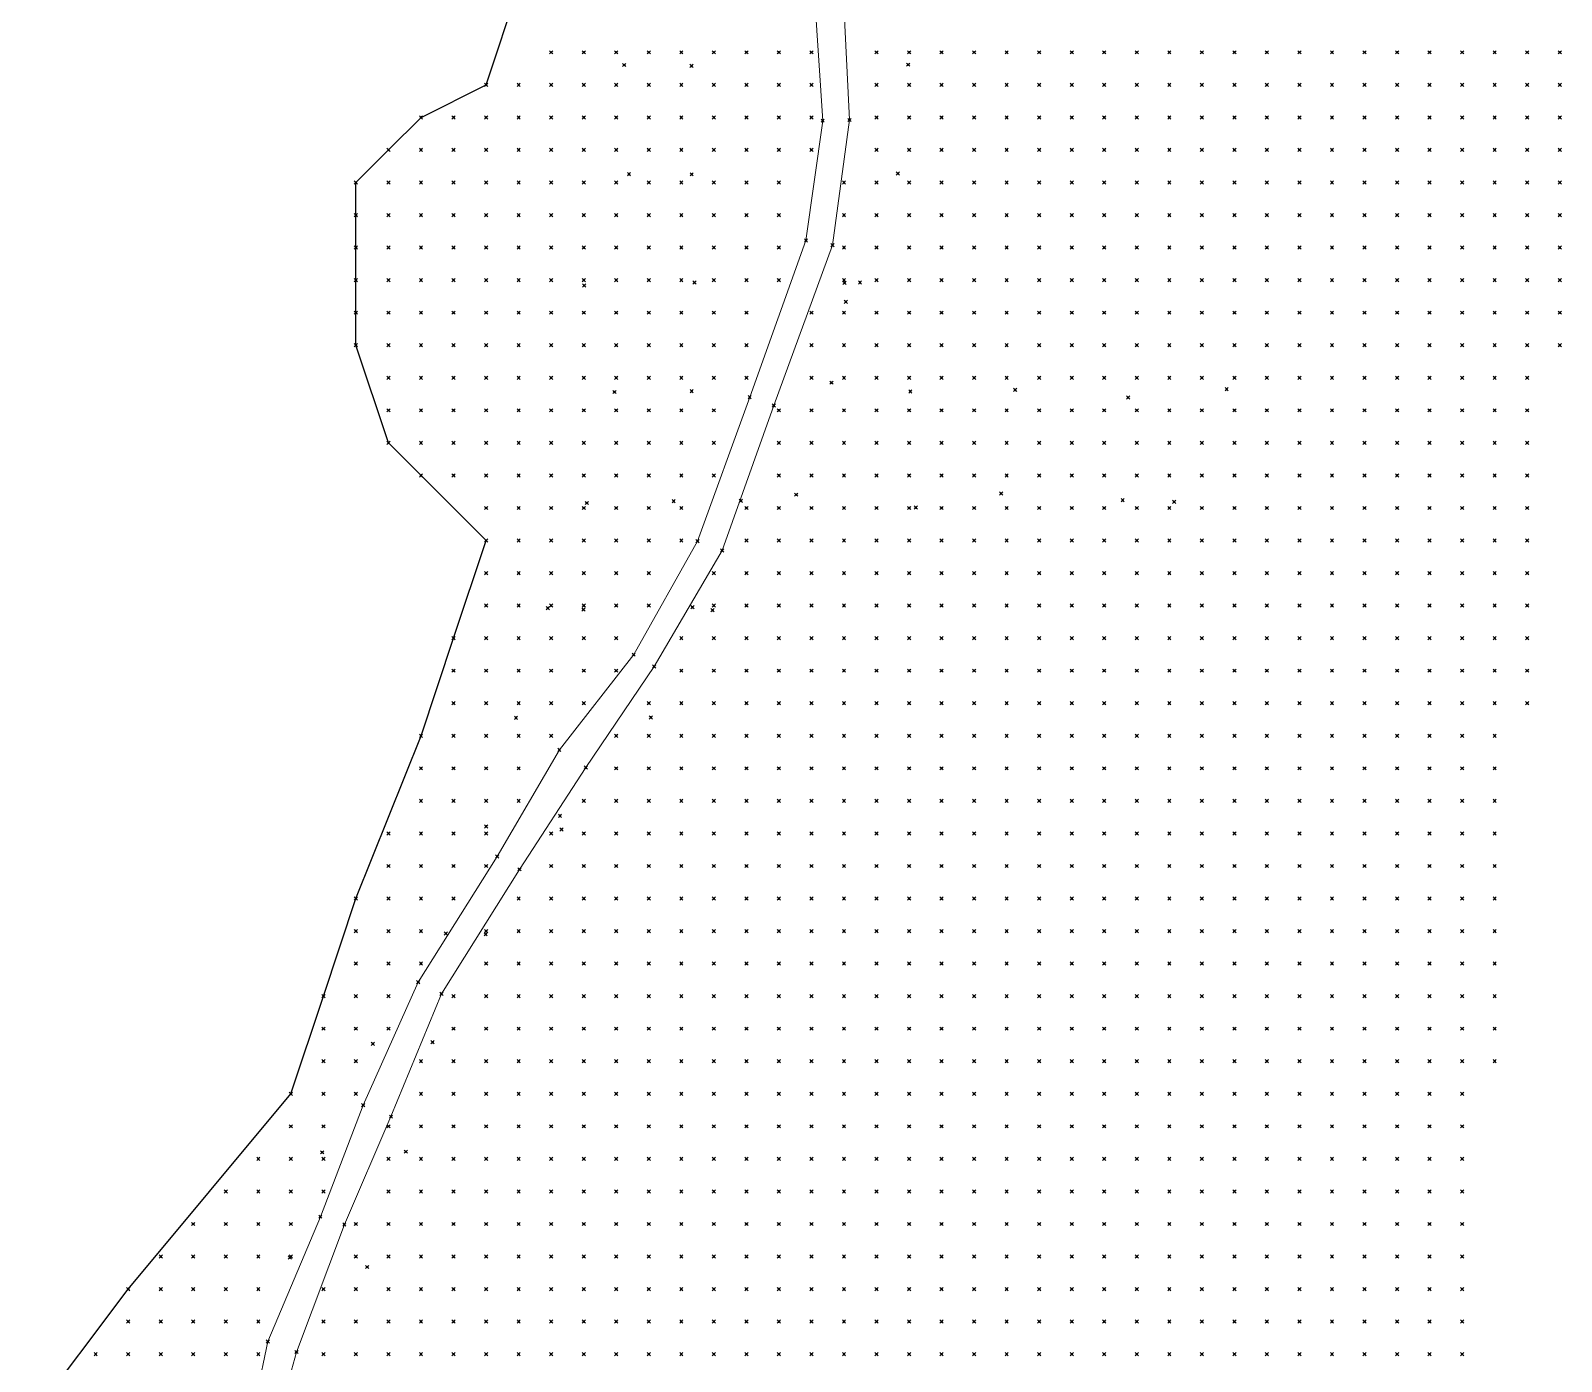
# Model space of a CAD drawing. Header units: metres. Extents: x 441556 to 446409, y 432338 to 461058.
# Drawn here: x 444371.5 to 444512.6, y 445710.9 to 445833.5 of the extents above; entities that cross this region are included whole.
import ezdxf

# ---------------------------------------------------------------- set-up
doc = ezdxf.new("R2010")
doc.units = ezdxf.units.M
doc.header["$MEASUREMENT"] = 0
doc.header["$PDMODE"] = 35
doc.header["$PDSIZE"] = 0.15
for name, color, linetype, lineweight in [('DTM-BRE-RevN_GRP_DRUM PAMANT', 2, 'Continuous', 0), ('DTM-NOK-RevN_LIDAR_co_lidar', 91, 'Continuous', 0), ('DTM-NOK-RevN_RTK', 32, 'Continuous', 0)]:
    doc.layers.add(name, color=color, linetype=linetype, lineweight=lineweight)
doc.layers.add('DTM-INT_YP', color=121, linetype='Continuous')

msp = doc.modelspace()

# ---------------------------------------------------------------- linework, layer by layer
at = {"layer": 'DTM-BRE-RevN_GRP_DRUM PAMANT'}
for p, q in [((444444.502, 445825.197, 348.877), (444443.778, 445836.325, 349.657)), ((444446.423, 445836.52, 349.662), (444446.963, 445825.263, 349.154)), ((444442.962, 445814.149, 348.726), (444444.502, 445825.197, 348.877)), ((444446.963, 445825.263, 349.154), (444445.407, 445813.72, 348.706)), ((444437.771, 445799.718, 348.507), (444442.962, 445814.149, 348.726)), ((444445.407, 445813.72, 348.706), (444439.99, 445798.94, 348.413)), ((444432.962, 445786.452, 348.256), (444437.771, 445799.718, 348.507)), ((444439.99, 445798.94, 348.413), (444435.232, 445785.584, 348.339)), ((444427.078, 445775.988, 348.601), (444432.962, 445786.452, 348.256)), ((444435.232, 445785.584, 348.339), (444428.962, 445774.892, 348.656)), ((444420.225, 445767.211, 349.117), (444427.078, 445775.988, 348.601)), ((444428.962, 445774.892, 348.656), (444422.654, 445765.586, 349.129)), ((444414.496, 445757.393, 349.836), (444420.225, 445767.211, 349.117)), ((444422.654, 445765.586, 349.129), (444416.542, 445756.204, 349.783)), ((444407.215, 445745.814, 350.488), (444414.496, 445757.393, 349.836)), ((444416.542, 445756.204, 349.783), (444409.357, 445744.737, 350.342)), ((444402.145, 445734.462, 351.045), (444407.215, 445745.814, 350.488)), ((444409.357, 445744.737, 350.342), (444404.701, 445733.414, 350.926)), ((444398.192, 445724.194, 351.79), (444402.145, 445734.462, 351.045)), ((444404.701, 445733.414, 350.926), (444400.404, 445723.483, 351.615)), ((444393.342, 445712.693, 352.611), (444398.192, 445724.194, 351.79)), ((444400.404, 445723.483, 351.615), (444395.988, 445711.723, 352.568)), ((444390.877, 445700.861, 353.111), (444393.342, 445712.693, 352.611)), ((444395.988, 445711.723, 352.568), (444393.018, 445700.924, 353.199))]:
    msp.add_line(p, q, dxfattribs=at)
at = {"layer": 'DTM-INT_YP'}
msp.add_polyline3d([(444371.481, 445705.526, 339.655), (444380.479, 445717.523, 341.564), (444395.476, 445735.519, 345.08), (444398.475, 445744.517, 342.989), (444401.474, 445753.515, 342.311), (444407.473, 445768.512, 340.934), (444410.473, 445777.51, 339.942), (444413.472, 445786.508, 339.844), (444407.473, 445792.507, 336.774), (444404.474, 445795.506, 336.78), (444401.474, 445804.504, 336.755), (444401.474, 445807.503, 336.729), (444401.474, 445810.503, 336.735), (444401.474, 445813.502, 336.817), (444401.474, 445816.501, 336.868), (444401.474, 445819.501, 336.808), (444404.474, 445822.5, 336.744), (444407.473, 445825.499, 336.716), (444413.472, 445828.499, 337.295), (444416.471, 445837.497, 338.3)], dxfattribs=at)
at = {"layer": 'DTM-NOK-RevN_LIDAR_co_lidar'}
for p in [(444419.471, 445831.498, 339.51), (444422.47, 445831.498, 340.582), (444425.469, 445831.498, 342.409), (444428.469, 445831.498, 344.408), (444431.468, 445831.498, 344.694), (444434.467, 445831.498, 345.274), (444437.467, 445831.498, 345.993), (444440.466, 445831.498, 347.426), (444443.465, 445831.498, 348.722), (444449.464, 445831.498, 350.051), (444452.463, 445831.498, 351.937), (444455.463, 445831.498, 353.838), (444458.462, 445831.498, 355.481), (444461.461, 445831.498, 357.152), (444464.461, 445831.498, 358.935), (444467.46, 445831.498, 360.719), (444470.459, 445831.498, 362.475), (444473.459, 445831.498, 364.35), (444476.458, 445831.498, 366.202), (444479.457, 445831.498, 368.076), (444482.457, 445831.498, 370.017), (444485.456, 445831.498, 372.071), (444488.455, 445831.498, 373.797), (444491.455, 445831.498, 375.311), (444494.454, 445831.498, 376.956), (444497.453, 445831.498, 379.074), (444500.453, 445831.498, 381.362), (444503.452, 445831.498, 383.427), (444506.451, 445831.498, 385.537), (444509.451, 445831.498, 387.558), (444512.45, 445831.498, 389.562), (444413.472, 445828.499, 337.295), (444416.471, 445828.499, 338.678), (444419.471, 445828.499, 339.765), (444422.47, 445828.499, 340.777), (444425.469, 445828.499, 342.831), (444428.469, 445828.499, 344.651), (444431.468, 445828.499, 344.911), (444434.467, 445828.499, 345.312), (444437.467, 445828.499, 345.882), (444440.466, 445828.499, 347.064), (444443.465, 445828.499, 348.488), (444449.464, 445828.499, 349.981), (444452.463, 445828.499, 351.855), (444455.463, 445828.499, 353.73), (444458.462, 445828.499, 355.357), (444461.461, 445828.499, 357.088), (444464.461, 445828.499, 358.923), (444467.46, 445828.499, 360.665), (444470.459, 445828.499, 362.357), (444473.459, 445828.499, 363.964), (444476.458, 445828.499, 365.798), (444479.457, 445828.499, 367.82), (444482.457, 445828.499, 369.758), (444485.456, 445828.499, 371.531), (444488.455, 445828.499, 373.246), (444491.455, 445828.499, 374.931), (444494.454, 445828.499, 376.689), (444497.453, 445828.499, 378.493), (444500.453, 445828.499, 380.775), (444503.452, 445828.499, 383.274), (444506.451, 445828.499, 385.545), (444509.451, 445828.499, 387.651), (444512.45, 445828.499, 389.618), (444407.473, 445825.499, 336.716), (444410.473, 445825.499, 336.709), (444413.472, 445825.499, 337.32), (444416.471, 445825.499, 338.677), (444419.471, 445825.499, 340.109), (444422.47, 445825.499, 341.033), (444425.469, 445825.499, 342.967), (444428.469, 445825.499, 344.717), (444431.468, 445825.499, 345.067), (444434.467, 445825.499, 345.398), (444437.467, 445825.499, 345.935), (444440.466, 445825.499, 346.824), (444443.465, 445825.499, 348.246), (444449.464, 445825.499, 349.953), (444452.463, 445825.499, 351.793), (444455.463, 445825.499, 353.612), (444458.462, 445825.499, 355.45), (444461.461, 445825.499, 357.285), (444464.461, 445825.499, 358.896), (444467.46, 445825.499, 360.374), (444470.459, 445825.499, 361.948), (444473.459, 445825.499, 363.629), (444476.458, 445825.499, 365.443), (444479.457, 445825.499, 367.574), (444482.457, 445825.499, 369.512), (444485.456, 445825.499, 371.535), (444488.455, 445825.499, 372.883), (444491.455, 445825.499, 374.738), (444494.454, 445825.499, 376.555), (444497.453, 445825.499, 378.469), (444500.453, 445825.499, 381.054), (444503.452, 445825.499, 383.161), (444506.451, 445825.499, 385.458), (444509.451, 445825.499, 387.563), (444512.45, 445825.499, 389.472), (444404.474, 445822.5, 336.744), (444407.473, 445822.5, 336.703), (444410.473, 445822.5, 336.688), (444413.472, 445822.5, 337.13), (444416.471, 445822.5, 338.583), (444419.471, 445822.5, 340.216), (444422.47, 445822.5, 341.312), (444425.469, 445822.5, 343.09), (444428.469, 445822.5, 344.854), (444431.468, 445822.5, 345.157), (444434.467, 445822.5, 345.424), (444437.467, 445822.5, 345.97), (444440.466, 445822.5, 347.006), (444443.465, 445822.5, 348.233), (444449.464, 445822.5, 349.981), (444452.463, 445822.5, 351.819), (444455.463, 445822.5, 353.582), (444458.462, 445822.5, 355.326), (444461.461, 445822.5, 356.936), (444464.461, 445822.5, 358.335), (444467.46, 445822.5, 359.89), (444470.459, 445822.5, 361.7), (444473.459, 445822.5, 363.479), (444476.458, 445822.5, 365.561), (444479.457, 445822.5, 367.509), (444482.457, 445822.5, 369.334), (444485.456, 445822.5, 371.106), (444488.455, 445822.5, 372.944), (444491.455, 445822.5, 374.766), (444494.454, 445822.5, 376.455), (444497.453, 445822.5, 378.527), (444500.453, 445822.5, 380.991), (444503.452, 445822.5, 382.945), (444506.451, 445822.5, 385.214), (444509.451, 445822.5, 387.226), (444512.45, 445822.5, 389.122), (444401.474, 445819.501, 336.808), (444404.474, 445819.501, 336.81), (444407.473, 445819.501, 336.765), (444410.473, 445819.501, 336.714), (444413.472, 445819.501, 336.997), (444416.471, 445819.501, 338.354), (444419.471, 445819.501, 340.006), (444422.47, 445819.501, 341.532), (444425.469, 445819.501, 343.684), (444428.469, 445819.501, 344.982), (444431.468, 445819.501, 345.227), (444434.467, 445819.501, 345.412), (444437.467, 445819.501, 345.968), (444440.466, 445819.501, 347.134), (444446.465, 445819.501, 348.628), (444449.464, 445819.501, 349.814), (444452.463, 445819.501, 351.659), (444455.463, 445819.501, 353.31), (444458.462, 445819.501, 354.831), (444461.461, 445819.501, 356.4), (444464.461, 445819.501, 358.005), (444467.46, 445819.501, 359.88), (444470.459, 445819.501, 361.999), (444473.459, 445819.501, 364.057), (444476.458, 445819.501, 366.03), (444479.457, 445819.501, 367.732), (444482.457, 445819.501, 369.49), (444485.456, 445819.501, 371.243), (444488.455, 445819.501, 373.145), (444491.455, 445819.501, 374.892), (444494.454, 445819.501, 376.87), (444497.453, 445819.501, 378.762), (444500.453, 445819.501, 380.788), (444503.452, 445819.501, 382.666), (444506.451, 445819.501, 384.728), (444509.451, 445819.501, 386.758), (444512.45, 445819.501, 388.805), (444401.474, 445816.501, 336.868), (444404.474, 445816.501, 336.861), (444407.473, 445816.501, 336.815), (444410.473, 445816.501, 336.772), (444413.472, 445816.501, 336.945), (444416.471, 445816.501, 338.146), (444419.471, 445816.501, 339.913), (444422.47, 445816.501, 342.051), (444425.469, 445816.501, 344.314), (444428.469, 445816.501, 345.078), (444431.468, 445816.501, 345.328), (444434.467, 445816.501, 345.446), (444437.467, 445816.501, 346.024), (444440.466, 445816.501, 347.385), (444446.465, 445816.501, 348.627), (444449.464, 445816.501, 349.717), (444452.463, 445816.501, 351.469), (444455.463, 445816.501, 353.048), (444458.462, 445816.501, 354.642), (444461.461, 445816.501, 356.408), (444464.461, 445816.501, 358.256), (444467.46, 445816.501, 360.331), (444470.459, 445816.501, 362.554), (444473.459, 445816.501, 364.783), (444476.458, 445816.501, 366.675), (444479.457, 445816.501, 368.378), (444482.457, 445816.501, 370.075), (444485.456, 445816.501, 371.944), (444488.455, 445816.501, 373.662), (444491.455, 445816.501, 375.086), (444494.454, 445816.501, 377.352), (444497.453, 445816.501, 379.04), (444500.453, 445816.501, 380.782), (444503.452, 445816.501, 382.418), (444506.451, 445816.501, 384.49), (444509.451, 445816.501, 386.479), (444512.45, 445816.501, 388.581), (444401.474, 445813.502, 336.817), (444404.474, 445813.502, 336.764), (444407.473, 445813.502, 336.762), (444410.473, 445813.502, 336.738), (444413.472, 445813.502, 336.877), (444416.471, 445813.502, 337.94), (444419.471, 445813.502, 339.984), (444422.47, 445813.502, 342.63), (444425.469, 445813.502, 344.203), (444428.469, 445813.502, 344.986), (444431.468, 445813.502, 345.46), (444434.467, 445813.502, 345.599), (444437.467, 445813.502, 346.239), (444440.466, 445813.502, 347.646), (444446.465, 445813.502, 348.676), (444449.464, 445813.502, 349.843), (444452.463, 445813.502, 351.598), (444455.463, 445813.502, 353.144), (444458.462, 445813.502, 354.74), (444461.461, 445813.502, 356.613), (444464.461, 445813.502, 358.612), (444467.46, 445813.502, 360.763), (444470.459, 445813.502, 362.934), (444473.459, 445813.502, 365.051), (444476.458, 445813.502, 367.087), (444479.457, 445813.502, 368.884), (444482.457, 445813.502, 370.584), (444485.456, 445813.502, 372.519), (444488.455, 445813.502, 374.173), (444491.455, 445813.502, 375.377), (444494.454, 445813.502, 377.444), (444497.453, 445813.502, 378.904), (444500.453, 445813.502, 380.724), (444503.452, 445813.502, 382.621), (444506.451, 445813.502, 384.7), (444509.451, 445813.502, 386.487), (444512.45, 445813.502, 388.571), (444401.474, 445810.503, 336.735), (444404.474, 445810.503, 336.672), (444407.473, 445810.503, 336.696), (444410.473, 445810.503, 336.667), (444413.472, 445810.503, 336.788), (444416.471, 445810.503, 337.678), (444419.471, 445810.503, 339.788), (444422.47, 445810.503, 342.494), (444425.469, 445810.503, 343.607), (444428.469, 445810.503, 344.532), (444431.468, 445810.503, 345.556), (444434.467, 445810.503, 345.854), (444437.467, 445810.503, 346.645), (444440.466, 445810.503, 347.844), (444446.465, 445810.503, 348.808), (444449.464, 445810.503, 350.053), (444452.463, 445810.503, 351.935), (444455.463, 445810.503, 353.472), (444458.462, 445810.503, 354.886), (444461.461, 445810.503, 356.663), (444464.461, 445810.503, 358.653), (444467.46, 445810.503, 360.811), (444470.459, 445810.503, 362.978), (444473.459, 445810.503, 365.028), (444476.458, 445810.503, 367.096), (444479.457, 445810.503, 368.948), (444482.457, 445810.503, 370.659), (444485.456, 445810.503, 372.539), (444488.455, 445810.503, 374.233), (444491.455, 445810.503, 375.605), (444494.454, 445810.503, 377.217), (444497.453, 445810.503, 378.861), (444500.453, 445810.503, 380.745), (444503.452, 445810.503, 382.79), (444506.451, 445810.503, 384.781), (444509.451, 445810.503, 386.483), (444512.45, 445810.503, 388.598), (444401.474, 445807.503, 336.729), (444404.474, 445807.503, 336.673), (444407.473, 445807.503, 336.667), (444410.473, 445807.503, 336.651), (444413.472, 445807.503, 336.761), (444416.471, 445807.503, 337.577), (444419.471, 445807.503, 339.638), (444422.47, 445807.503, 341.792), (444425.469, 445807.503, 343.169), (444428.469, 445807.503, 344.078), (444431.468, 445807.503, 345.515), (444434.467, 445807.503, 346.086), (444437.467, 445807.503, 347.051), (444443.465, 445807.503, 348.359), (444446.465, 445807.503, 349.279), (444449.464, 445807.503, 350.602), (444452.463, 445807.503, 352.273), (444455.463, 445807.503, 353.78), (444458.462, 445807.503, 355.18), (444461.461, 445807.503, 356.758), (444464.461, 445807.503, 358.63), (444467.46, 445807.503, 360.736), (444470.459, 445807.503, 362.741), (444473.459, 445807.503, 364.757), (444476.458, 445807.503, 366.762), (444479.457, 445807.503, 368.684), (444482.457, 445807.503, 370.463), (444485.456, 445807.503, 372.114), (444488.455, 445807.503, 373.614), (444491.455, 445807.503, 375.134), (444494.454, 445807.503, 376.703), (444497.453, 445807.503, 378.785), (444500.453, 445807.503, 380.7), (444503.452, 445807.503, 382.535), (444506.451, 445807.503, 384.408), (444509.451, 445807.503, 386.22), (444512.45, 445807.503, 388.256), (444401.474, 445804.504, 336.755), (444404.474, 445804.504, 336.698), (444407.473, 445804.504, 336.653), (444410.473, 445804.504, 336.663), (444413.472, 445804.504, 336.868), (444416.471, 445804.504, 337.873), (444419.471, 445804.504, 339.968), (444422.47, 445804.504, 341.793), (444425.469, 445804.504, 343.281), (444428.469, 445804.504, 344.175), (444431.468, 445804.504, 345.447), (444434.467, 445804.504, 346.296), (444437.467, 445804.504, 347.483), (444443.465, 445804.504, 348.69), (444446.465, 445804.504, 349.985), (444449.464, 445804.504, 351.393), (444452.463, 445804.504, 352.681), (444455.463, 445804.504, 354.116), (444458.462, 445804.504, 355.586), (444461.461, 445804.504, 357.025), (444464.461, 445804.504, 358.793), (444467.46, 445804.504, 360.75), (444470.459, 445804.504, 362.497), (444473.459, 445804.504, 364.371), (444476.458, 445804.504, 366.259), (444479.457, 445804.504, 368.07), (444482.457, 445804.504, 369.786), (444485.456, 445804.504, 371.259), (444488.455, 445804.504, 372.508), (444491.455, 445804.504, 374.106), (444494.454, 445804.504, 375.839), (444497.453, 445804.504, 378.047), (444500.453, 445804.504, 380.062), (444503.452, 445804.504, 381.845), (444506.451, 445804.504, 383.681), (444509.451, 445804.504, 385.628), (444512.45, 445804.504, 387.594), (444404.474, 445801.505, 336.723), (444407.473, 445801.505, 336.667), (444410.473, 445801.505, 336.679), (444413.472, 445801.505, 337.053), (444416.471, 445801.505, 338.437), (444419.471, 445801.505, 340.454), (444422.47, 445801.505, 342.654), (444425.469, 445801.505, 344.156), (444428.469, 445801.505, 344.878), (444431.468, 445801.505, 345.638), (444434.467, 445801.505, 346.588), (444437.467, 445801.505, 347.877), (444443.465, 445801.505, 349.317), (444446.465, 445801.505, 350.551), (444449.464, 445801.505, 351.852), (444452.463, 445801.505, 353.092), (444455.463, 445801.505, 354.491), (444458.462, 445801.505, 355.957), (444461.461, 445801.505, 357.365), (444464.461, 445801.505, 358.946), (444467.46, 445801.505, 360.625), (444470.459, 445801.505, 362.199), (444473.459, 445801.505, 363.893), (444476.458, 445801.505, 365.582), (444479.457, 445801.505, 367.048), (444482.457, 445801.505, 368.661), (444485.456, 445801.505, 370.315), (444488.455, 445801.505, 371.844), (444491.455, 445801.505, 373.567), (444494.454, 445801.505, 375.262), (444497.453, 445801.505, 377.41), (444500.453, 445801.505, 379.584), (444503.452, 445801.505, 381.352), (444506.451, 445801.505, 383.565), (444509.451, 445801.505, 385.473), (444404.474, 445798.505, 336.754), (444407.473, 445798.505, 336.689), (444410.473, 445798.505, 336.726), (444413.472, 445798.505, 337.337), (444416.471, 445798.505, 339.085), (444419.471, 445798.505, 340.992), (444422.47, 445798.505, 343.249), (444425.469, 445798.505, 345.224), (444428.469, 445798.505, 345.731), (444431.468, 445798.505, 346.085), (444434.467, 445798.505, 346.975), (444440.466, 445798.505, 348.664), (444443.465, 445798.505, 350.033), (444446.465, 445798.505, 350.961), (444449.464, 445798.505, 352.088), (444452.463, 445798.505, 353.375), (444455.463, 445798.505, 354.812), (444458.462, 445798.505, 356.312), (444461.461, 445798.505, 357.643), (444464.461, 445798.505, 358.98), (444467.46, 445798.505, 360.395), (444470.459, 445798.505, 361.75), (444473.459, 445798.505, 363.312), (444476.458, 445798.505, 364.967), (444479.457, 445798.505, 366.438), (444482.457, 445798.505, 368.313), (444485.456, 445798.505, 370.333), (444488.455, 445798.505, 372.183), (444491.455, 445798.505, 373.997), (444494.454, 445798.505, 375.7), (444497.453, 445798.505, 377.839), (444500.453, 445798.505, 380.164), (444503.452, 445798.505, 381.892), (444506.451, 445798.505, 384.346), (444509.451, 445798.505, 386.022), (444404.474, 445795.506, 336.78), (444407.473, 445795.506, 336.737), (444410.473, 445795.506, 336.867), (444413.472, 445795.506, 337.895), (444416.471, 445795.506, 339.844), (444419.471, 445795.506, 341.803), (444422.47, 445795.506, 343.809), (444425.469, 445795.506, 345.776), (444428.469, 445795.506, 346.249), (444431.468, 445795.506, 346.553), (444434.467, 445795.506, 347.423), (444440.466, 445795.506, 349.206), (444443.465, 445795.506, 350.435), (444446.465, 445795.506, 351.174), (444449.464, 445795.506, 352.3), (444452.463, 445795.506, 353.634), (444455.463, 445795.506, 355.084), (444458.462, 445795.506, 356.467), (444461.461, 445795.506, 357.683), (444464.461, 445795.506, 358.946), (444467.46, 445795.506, 360.318), (444470.459, 445795.506, 361.802), (444473.459, 445795.506, 363.442), (444476.458, 445795.506, 365.207), (444479.457, 445795.506, 367.088), (444482.457, 445795.506, 369.081), (444485.456, 445795.506, 371.136), (444488.455, 445795.506, 372.981), (444491.455, 445795.506, 375.013), (444494.454, 445795.506, 376.601), (444497.453, 445795.506, 378.768), (444500.453, 445795.506, 380.742), (444503.452, 445795.506, 382.522), (444506.451, 445795.506, 384.41), (444509.451, 445795.506, 386.039), (444407.473, 445792.507, 336.774), (444410.473, 445792.507, 337.088), (444413.472, 445792.507, 338.476), (444416.471, 445792.507, 340.523), (444419.471, 445792.507, 342.799), (444422.47, 445792.507, 344.951), (444425.469, 445792.507, 346.263), (444428.469, 445792.507, 346.538), (444431.468, 445792.507, 347.02), (444434.467, 445792.507, 347.724), (444440.466, 445792.507, 349.823), (444443.465, 445792.507, 350.725), (444446.465, 445792.507, 351.248), (444449.464, 445792.507, 352.285), (444452.463, 445792.507, 353.661), (444455.463, 445792.507, 354.975), (444458.462, 445792.507, 356.199), (444461.461, 445792.507, 357.503), (444464.461, 445792.507, 358.942), (444467.46, 445792.507, 360.507), (444470.459, 445792.507, 362.168), (444473.459, 445792.507, 363.839), (444476.458, 445792.507, 365.65), (444479.457, 445792.507, 367.506), (444482.457, 445792.507, 369.65), (444485.456, 445792.507, 371.679), (444488.455, 445792.507, 373.77), (444491.455, 445792.507, 375.416), (444494.454, 445792.507, 377.362), (444497.453, 445792.507, 379.21), (444500.453, 445792.507, 380.943), (444503.452, 445792.507, 382.989), (444506.451, 445792.507, 384.75), (444509.451, 445792.507, 386.467), (444413.472, 445789.507, 338.972), (444416.471, 445789.507, 341.414), (444419.471, 445789.507, 344.192), (444422.47, 445789.507, 346.167), (444425.469, 445789.507, 346.368), (444428.469, 445789.507, 346.687), (444431.468, 445789.507, 347.365), (444437.467, 445789.507, 348.303), (444440.466, 445789.507, 349.995), (444443.465, 445789.507, 350.704), (444446.465, 445789.507, 351.261), (444449.464, 445789.507, 352.36), (444452.463, 445789.507, 353.661), (444455.463, 445789.507, 354.917), (444458.462, 445789.507, 356.209), (444461.461, 445789.507, 357.643), (444464.461, 445789.507, 359.164), (444467.46, 445789.507, 360.724), (444470.459, 445789.507, 362.4), (444473.459, 445789.507, 364.107), (444476.458, 445789.507, 365.789), (444479.457, 445789.507, 367.751), (444482.457, 445789.507, 369.856), (444485.456, 445789.507, 371.828), (444488.455, 445789.507, 373.679), (444491.455, 445789.507, 375.254), (444494.454, 445789.507, 377.622), (444497.453, 445789.507, 379.4), (444500.453, 445789.507, 381.136), (444503.452, 445789.507, 383.078), (444506.451, 445789.507, 384.975), (444509.451, 445789.507, 386.798), (444413.472, 445786.508, 339.844), (444416.471, 445786.508, 342.602), (444419.471, 445786.508, 345.481), (444422.47, 445786.508, 346.689), (444425.469, 445786.508, 346.614), (444428.469, 445786.508, 347.011), (444431.468, 445786.508, 347.785), (444437.467, 445786.508, 348.719), (444440.466, 445786.508, 350.06), (444443.465, 445786.508, 350.624), (444446.465, 445786.508, 351.4), (444449.464, 445786.508, 352.642), (444452.463, 445786.508, 354.03), (444455.463, 445786.508, 355.355), (444458.462, 445786.508, 356.675), (444461.461, 445786.508, 358.076), (444464.461, 445786.508, 359.608), (444467.46, 445786.508, 361.221), (444470.459, 445786.508, 362.813), (444473.459, 445786.508, 364.421), (444476.458, 445786.508, 366.009), (444479.457, 445786.508, 367.905), (444482.457, 445786.508, 369.824), (444485.456, 445786.508, 371.517), (444488.455, 445786.508, 373.228), (444491.455, 445786.508, 375.107), (444494.454, 445786.508, 377.387), (444497.453, 445786.508, 379.589), (444500.453, 445786.508, 381.553), (444503.452, 445786.508, 383.261), (444506.451, 445786.508, 385.064), (444509.451, 445786.508, 386.952), (444413.472, 445783.509, 341.184), (444416.471, 445783.509, 343.619), (444419.471, 445783.509, 345.993), (444422.47, 445783.509, 347.012), (444425.469, 445783.509, 347.056), (444428.469, 445783.509, 347.515), (444434.467, 445783.509, 348.268), (444437.467, 445783.509, 349.323), (444440.466, 445783.509, 350.158), (444443.465, 445783.509, 350.719), (444446.465, 445783.509, 351.839), (444449.464, 445783.509, 353.234), (444452.463, 445783.509, 354.541), (444455.463, 445783.509, 355.807), (444458.462, 445783.509, 357.039), (444461.461, 445783.509, 358.403), (444464.461, 445783.509, 359.89), (444467.46, 445783.509, 361.374), (444470.459, 445783.509, 362.995), (444473.459, 445783.509, 364.593), (444476.458, 445783.509, 366.134), (444479.457, 445783.509, 367.7), (444482.457, 445783.509, 369.149), (444485.456, 445783.509, 370.735), (444488.455, 445783.509, 372.52), (444491.455, 445783.509, 375.147), (444494.454, 445783.509, 376.906), (444497.453, 445783.509, 379.723), (444500.453, 445783.509, 381.621), (444503.452, 445783.509, 383.316), (444506.451, 445783.509, 385.222), (444509.451, 445783.509, 387.014), (444413.472, 445780.509, 342.085), (444416.471, 445780.509, 344.626), (444419.471, 445780.509, 346.987), (444422.47, 445780.509, 347.487), (444425.469, 445780.509, 347.631), (444428.469, 445780.509, 348.114), (444434.467, 445780.509, 348.59), (444437.467, 445780.509, 349.632), (444440.466, 445780.509, 350.154), (444443.465, 445780.509, 350.879), (444446.465, 445780.509, 352.06), (444449.464, 445780.509, 353.312), (444452.463, 445780.509, 354.525), (444455.463, 445780.509, 355.736), (444458.462, 445780.509, 357.019), (444461.461, 445780.509, 358.371), (444464.461, 445780.509, 359.86), (444467.46, 445780.509, 361.505), (444470.459, 445780.509, 363.17), (444473.459, 445780.509, 364.775), (444476.458, 445780.509, 366.117), (444479.457, 445780.509, 367.616), (444482.457, 445780.509, 369.279), (444485.456, 445780.509, 371.097), (444488.455, 445780.509, 372.806), (444491.455, 445780.509, 374.996), (444494.454, 445780.509, 377.034), (444497.453, 445780.509, 379.751), (444500.453, 445780.509, 381.641), (444503.452, 445780.509, 383.259), (444506.451, 445780.509, 385.196), (444509.451, 445780.509, 387.215), (444410.473, 445777.51, 339.942), (444413.472, 445777.51, 342.926), (444416.471, 445777.51, 345.878), (444419.471, 445777.51, 347.761), (444422.47, 445777.51, 347.952), (444425.469, 445777.51, 348.219), (444431.468, 445777.51, 348.476), (444434.467, 445777.51, 349.164), (444437.467, 445777.51, 349.723), (444440.466, 445777.51, 350.126), (444443.465, 445777.51, 350.666), (444446.465, 445777.51, 351.767), (444449.464, 445777.51, 353.123), (444452.463, 445777.51, 354.438), (444455.463, 445777.51, 355.72), (444458.462, 445777.51, 357.074), (444461.461, 445777.51, 358.497), (444464.461, 445777.51, 360.104), (444467.46, 445777.51, 361.822), (444470.459, 445777.51, 363.321), (444473.459, 445777.51, 364.806), (444476.458, 445777.51, 366.373), (444479.457, 445777.51, 367.811), (444482.457, 445777.51, 369.692), (444485.456, 445777.51, 371.366), (444488.455, 445777.51, 373.333), (444491.455, 445777.51, 375.049), (444494.454, 445777.51, 377.05), (444497.453, 445777.51, 379.5), (444500.453, 445777.51, 381.741), (444503.452, 445777.51, 383.387), (444506.451, 445777.51, 385.165), (444509.451, 445777.51, 387.345), (444410.473, 445774.511, 341.166), (444413.472, 445774.511, 343.911), (444416.471, 445774.511, 346.393), (444419.471, 445774.511, 348.292), (444422.47, 445774.511, 348.379), (444425.469, 445774.511, 348.474), (444431.468, 445774.511, 348.82), (444434.467, 445774.511, 349.354), (444437.467, 445774.511, 349.781), (444440.466, 445774.511, 350.209), (444443.465, 445774.511, 350.751), (444446.465, 445774.511, 351.611), (444449.464, 445774.511, 352.961), (444452.463, 445774.511, 354.321), (444455.463, 445774.511, 355.709), (444458.462, 445774.511, 357.258), (444461.461, 445774.511, 358.888), (444464.461, 445774.511, 360.509), (444467.46, 445774.511, 362.125), (444470.459, 445774.511, 363.867), (444473.459, 445774.511, 365.615), (444476.458, 445774.511, 367.108), (444479.457, 445774.511, 368.66), (444482.457, 445774.511, 370.05), (444485.456, 445774.511, 371.714), (444488.455, 445774.511, 373.342), (444491.455, 445774.511, 375.209), (444494.454, 445774.511, 377.125), (444497.453, 445774.511, 378.899), (444500.453, 445774.511, 380.995), (444503.452, 445774.511, 382.797), (444506.451, 445774.511, 384.622), (444509.451, 445774.511, 386.808), (444410.473, 445771.511, 342.61), (444413.472, 445771.511, 345.132), (444416.471, 445771.511, 347.59), (444419.471, 445771.511, 348.707), (444422.47, 445771.511, 348.679), (444428.469, 445771.511, 348.738), (444431.468, 445771.511, 349.348), (444434.467, 445771.511, 349.587), (444437.467, 445771.511, 349.938), (444440.466, 445771.511, 350.35), (444443.465, 445771.511, 350.905), (444446.465, 445771.511, 351.753), (444449.464, 445771.511, 352.895), (444452.463, 445771.511, 354.086), (444455.463, 445771.511, 355.657), (444458.462, 445771.511, 357.318), (444461.461, 445771.511, 359.039), (444464.461, 445771.511, 360.831), (444467.46, 445771.511, 362.438), (444470.459, 445771.511, 364.145), (444473.459, 445771.511, 365.975), (444476.458, 445771.511, 367.952), (444479.457, 445771.511, 369.708), (444482.457, 445771.511, 371.156), (444485.456, 445771.511, 372.562), (444488.455, 445771.511, 373.833), (444491.455, 445771.511, 375.384), (444494.454, 445771.511, 377.226), (444497.453, 445771.511, 379.45), (444500.453, 445771.511, 380.764), (444503.452, 445771.511, 382.724), (444506.451, 445771.511, 384.441), (444509.451, 445771.511, 386.857), (444407.473, 445768.512, 340.934), (444410.473, 445768.512, 343.684), (444413.472, 445768.512, 346.237), (444416.471, 445768.512, 348.606), (444419.471, 445768.512, 348.89), (444425.469, 445768.512, 348.77), (444428.469, 445768.512, 349.271), (444431.468, 445768.512, 349.632), (444434.467, 445768.512, 349.807), (444437.467, 445768.512, 350.056), (444440.466, 445768.512, 350.482), (444443.465, 445768.512, 351.037), (444446.465, 445768.512, 351.723), (444449.464, 445768.512, 352.739), (444452.463, 445768.512, 354.013), (444455.463, 445768.512, 355.522), (444458.462, 445768.512, 357.258), (444461.461, 445768.512, 359.08), (444464.461, 445768.512, 360.789), (444467.46, 445768.512, 362.436), (444470.459, 445768.512, 364.221), (444473.459, 445768.512, 366.096), (444476.458, 445768.512, 368.033), (444479.457, 445768.512, 369.846), (444482.457, 445768.512, 371.798), (444485.456, 445768.512, 373.291), (444488.455, 445768.512, 374.502), (444491.455, 445768.512, 375.91), (444494.454, 445768.512, 377.344), (444497.453, 445768.512, 379.362), (444500.453, 445768.512, 380.952), (444503.452, 445768.512, 382.543), (444506.451, 445768.512, 384.378), (444407.473, 445765.513, 342.158), (444410.473, 445765.513, 344.722), (444413.472, 445765.513, 347.277), (444416.471, 445765.513, 349.027), (444425.469, 445765.513, 349.294), (444428.469, 445765.513, 349.689), (444431.468, 445765.513, 349.824), (444434.467, 445765.513, 349.991), (444437.467, 445765.513, 350.181), (444440.466, 445765.513, 350.592), (444443.465, 445765.513, 351.139), (444446.465, 445765.513, 351.778), (444449.464, 445765.513, 352.652), (444452.463, 445765.513, 353.781), (444455.463, 445765.513, 355.269), (444458.462, 445765.513, 357.283), (444461.461, 445765.513, 359.198), (444464.461, 445765.513, 360.882), (444467.46, 445765.513, 362.879), (444470.459, 445765.513, 364.83), (444473.459, 445765.513, 366.487), (444476.458, 445765.513, 368.145), (444479.457, 445765.513, 369.907), (444482.457, 445765.513, 372.002), (444485.456, 445765.513, 373.885), (444488.455, 445765.513, 375.39), (444491.455, 445765.513, 376.842), (444494.454, 445765.513, 377.978), (444497.453, 445765.513, 379.323), (444500.453, 445765.513, 380.955), (444503.452, 445765.513, 382.608), (444506.451, 445765.513, 384.446), (444407.473, 445762.513, 343.239), (444410.473, 445762.513, 345.891), (444413.472, 445762.513, 348.473), (444416.471, 445762.513, 349.252), (444422.47, 445762.513, 349.556), (444425.469, 445762.513, 349.835), (444428.469, 445762.513, 349.959), (444431.468, 445762.513, 350.065), (444434.467, 445762.513, 350.199), (444437.467, 445762.513, 350.363), (444440.466, 445762.513, 350.706), (444443.465, 445762.513, 351.245), (444446.465, 445762.513, 351.797), (444449.464, 445762.513, 352.447), (444452.463, 445762.513, 353.526), (444455.463, 445762.513, 355.154), (444458.462, 445762.513, 357.269), (444461.461, 445762.513, 359.429), (444464.461, 445762.513, 361.415), (444467.46, 445762.513, 363.443), (444470.459, 445762.513, 365.441), (444473.459, 445762.513, 367.315), (444476.458, 445762.513, 369.17), (444479.457, 445762.513, 370.979), (444482.457, 445762.513, 372.834), (444485.456, 445762.513, 374.495), (444488.455, 445762.513, 375.837), (444491.455, 445762.513, 377.22), (444494.454, 445762.513, 378.183), (444497.453, 445762.513, 379.487), (444500.453, 445762.513, 381.168), (444503.452, 445762.513, 382.882), (444506.451, 445762.513, 384.729), (444404.474, 445759.514, 342.111), (444407.473, 445759.514, 344.66), (444410.473, 445759.514, 347.109), (444413.472, 445759.514, 349.161), (444419.471, 445759.514, 349.58), (444422.47, 445759.514, 350.121), (444425.469, 445759.514, 350.176), (444428.469, 445759.514, 350.194), (444431.468, 445759.514, 350.247), (444434.467, 445759.514, 350.329), (444437.467, 445759.514, 350.504), (444440.466, 445759.514, 350.82), (444443.465, 445759.514, 351.284), (444446.465, 445759.514, 351.726), (444449.464, 445759.514, 352.344), (444452.463, 445759.514, 353.6), (444455.463, 445759.514, 355.342), (444458.462, 445759.514, 357.454), (444461.461, 445759.514, 359.762), (444464.461, 445759.514, 361.94), (444467.46, 445759.514, 363.932), (444470.459, 445759.514, 365.871), (444473.459, 445759.514, 367.924), (444476.458, 445759.514, 370.029), (444479.457, 445759.514, 371.852), (444482.457, 445759.514, 373.55), (444485.456, 445759.514, 374.893), (444488.455, 445759.514, 376.213), (444491.455, 445759.514, 377.557), (444494.454, 445759.514, 378.493), (444497.453, 445759.514, 380.023), (444500.453, 445759.514, 381.821), (444503.452, 445759.514, 383.621), (444506.451, 445759.514, 385.577), (444404.474, 445756.515, 343.518), (444407.473, 445756.515, 346.012), (444410.473, 445756.515, 348.157), (444413.472, 445756.515, 349.54), (444419.471, 445756.515, 350.203), (444422.47, 445756.515, 350.492), (444425.469, 445756.515, 350.455), (444428.469, 445756.515, 350.418), (444431.468, 445756.515, 350.423), (444434.467, 445756.515, 350.479), (444437.467, 445756.515, 350.63), (444440.466, 445756.515, 350.959), (444443.465, 445756.515, 351.342), (444446.465, 445756.515, 351.695), (444449.464, 445756.515, 352.528), (444452.463, 445756.515, 353.885), (444455.463, 445756.515, 355.663), (444458.462, 445756.515, 357.821), (444461.461, 445756.515, 360.201), (444464.461, 445756.515, 362.412), (444467.46, 445756.515, 364.257), (444470.459, 445756.515, 366.087), (444473.459, 445756.515, 368.238), (444476.458, 445756.515, 370.499), (444479.457, 445756.515, 372.427), (444482.457, 445756.515, 374.104), (444485.456, 445756.515, 375.311), (444488.455, 445756.515, 376.786), (444491.455, 445756.515, 378.072), (444494.454, 445756.515, 379.283), (444497.453, 445756.515, 380.948), (444500.453, 445756.515, 382.672), (444503.452, 445756.515, 384.475), (444506.451, 445756.515, 386.37), (444401.474, 445753.515, 342.311), (444404.474, 445753.515, 344.745), (444407.473, 445753.515, 347.07), (444410.473, 445753.515, 349.007), (444416.471, 445753.515, 350.361), (444419.471, 445753.515, 350.732), (444422.47, 445753.515, 350.739), (444425.469, 445753.515, 350.687), (444428.469, 445753.515, 350.657), (444431.468, 445753.515, 350.651), (444434.467, 445753.515, 350.684), (444437.467, 445753.515, 350.859), (444440.466, 445753.515, 351.156), (444443.465, 445753.515, 351.449), (444446.465, 445753.515, 351.81), (444449.464, 445753.515, 352.72), (444452.463, 445753.515, 354.121), (444455.463, 445753.515, 355.92), (444458.462, 445753.515, 358.135), (444461.461, 445753.515, 360.548), (444464.461, 445753.515, 362.771), (444467.46, 445753.515, 364.643), (444470.459, 445753.515, 366.417), (444473.459, 445753.515, 368.461), (444476.458, 445753.515, 370.719), (444479.457, 445753.515, 372.749), (444482.457, 445753.515, 374.499), (444485.456, 445753.515, 375.789), (444488.455, 445753.515, 377.293), (444491.455, 445753.515, 378.725), (444494.454, 445753.515, 380.1), (444497.453, 445753.515, 381.718), (444500.453, 445753.515, 383.353), (444503.452, 445753.515, 385.073), (444506.451, 445753.515, 386.736), (444401.474, 445750.516, 343.232), (444404.474, 445750.516, 345.882), (444407.473, 445750.516, 348.237), (444413.472, 445750.516, 350.311), (444416.471, 445750.516, 350.896), (444419.471, 445750.516, 350.953), (444422.47, 445750.516, 350.892), (444425.469, 445750.516, 350.854), (444428.469, 445750.516, 350.879), (444431.468, 445750.516, 350.896), (444434.467, 445750.516, 350.95), (444437.467, 445750.516, 351.13), (444440.466, 445750.516, 351.368), (444443.465, 445750.516, 351.671), (444446.465, 445750.516, 352.083), (444449.464, 445750.516, 352.924), (444452.463, 445750.516, 354.32), (444455.463, 445750.516, 356.167), (444458.462, 445750.516, 358.382), (444461.461, 445750.516, 360.812), (444464.461, 445750.516, 363.121), (444467.46, 445750.516, 365.095), (444470.459, 445750.516, 366.885), (444473.459, 445750.516, 368.811), (444476.458, 445750.516, 371.016), (444479.457, 445750.516, 373.084), (444482.457, 445750.516, 374.756), (444485.456, 445750.516, 376.207), (444488.455, 445750.516, 377.692), (444491.455, 445750.516, 379.268), (444494.454, 445750.516, 380.745), (444497.453, 445750.516, 382.261), (444500.453, 445750.516, 383.781), (444503.452, 445750.516, 385.515), (444506.451, 445750.516, 387.047), (444401.474, 445747.517, 344.199), (444404.474, 445747.517, 347.245), (444407.473, 445747.517, 349.481), (444413.472, 445747.517, 350.996), (444416.471, 445747.517, 351.153), (444419.471, 445747.517, 351.059), (444422.47, 445747.517, 351.011), (444425.469, 445747.517, 351.049), (444428.469, 445747.517, 351.132), (444431.468, 445747.517, 351.188), (444434.467, 445747.517, 351.278), (444437.467, 445747.517, 351.427), (444440.466, 445747.517, 351.657), (444443.465, 445747.517, 351.963), (444446.465, 445747.517, 352.381), (444449.464, 445747.517, 353.151), (444452.463, 445747.517, 354.521), (444455.463, 445747.517, 356.386), (444458.462, 445747.517, 358.584), (444461.461, 445747.517, 360.98), (444464.461, 445747.517, 363.345), (444467.46, 445747.517, 365.462), (444470.459, 445747.517, 367.331), (444473.459, 445747.517, 369.21), (444476.458, 445747.517, 371.296), (444479.457, 445747.517, 373.374), (444482.457, 445747.517, 374.984), (444485.456, 445747.517, 376.563), (444488.455, 445747.517, 378.08), (444491.455, 445747.517, 379.701), (444494.454, 445747.517, 381.26), (444497.453, 445747.517, 382.651), (444500.453, 445747.517, 384.176), (444503.452, 445747.517, 386.048), (444506.451, 445747.517, 387.435), (444398.475, 445744.517, 342.989), (444401.474, 445744.517, 345.689), (444404.474, 445744.517, 348.442), (444410.473, 445744.517, 350.745), (444413.472, 445744.517, 351.426), (444416.471, 445744.517, 351.334), (444419.471, 445744.517, 351.285), (444422.47, 445744.517, 351.274), (444425.469, 445744.517, 351.341), (444428.469, 445744.517, 351.427), (444431.468, 445744.517, 351.523), (444434.467, 445744.517, 351.651), (444437.467, 445744.517, 351.81), (444440.466, 445744.517, 352.024), (444443.465, 445744.517, 352.319), (444446.465, 445744.517, 352.685), (444449.464, 445744.517, 353.379), (444452.463, 445744.517, 354.749), (444455.463, 445744.517, 356.611), (444458.462, 445744.517, 358.815), (444461.461, 445744.517, 361.077), (444464.461, 445744.517, 363.303), (444467.46, 445744.517, 365.515), (444470.459, 445744.517, 367.51), (444473.459, 445744.517, 369.494), (444476.458, 445744.517, 371.452), (444479.457, 445744.517, 373.562), (444482.457, 445744.517, 375.31), (444485.456, 445744.517, 376.88), (444488.455, 445744.517, 378.453), (444491.455, 445744.517, 379.932), (444494.454, 445744.517, 381.586), (444497.453, 445744.517, 382.969), (444500.453, 445744.517, 384.586), (444503.452, 445744.517, 386.438), (444506.451, 445744.517, 387.798), (444398.475, 445741.518, 344.885), (444401.474, 445741.518, 347.624), (444404.474, 445741.518, 349.577), (444410.473, 445741.518, 351.236), (444413.472, 445741.518, 351.575), (444416.471, 445741.518, 351.599), (444419.471, 445741.518, 351.651), (444422.47, 445741.518, 351.668), (444425.469, 445741.518, 351.698), (444428.469, 445741.518, 351.759), (444431.468, 445741.518, 351.892), (444434.467, 445741.518, 352.032), (444437.467, 445741.518, 352.182), (444440.466, 445741.518, 352.353), (444443.465, 445741.518, 352.656), (444446.465, 445741.518, 353.024), (444449.464, 445741.518, 353.697), (444452.463, 445741.518, 355.013), (444455.463, 445741.518, 356.809), (444458.462, 445741.518, 358.924), (444461.461, 445741.518, 361.033), (444464.461, 445741.518, 363.115), (444467.46, 445741.518, 365.319), (444470.459, 445741.518, 367.418), (444473.459, 445741.518, 369.483), (444476.458, 445741.518, 371.421), (444479.457, 445741.518, 373.505), (444482.457, 445741.518, 375.609), (444485.456, 445741.518, 377.154), (444488.455, 445741.518, 378.74), (444491.455, 445741.518, 380.118), (444494.454, 445741.518, 381.909), (444497.453, 445741.518, 383.282), (444500.453, 445741.518, 384.955), (444503.452, 445741.518, 386.668), (444506.451, 445741.518, 388.232), (444398.475, 445738.519, 346.673), (444401.474, 445738.519, 349.182), (444407.473, 445738.519, 350.96), (444410.473, 445738.519, 351.736), (444413.472, 445738.519, 351.907), (444416.471, 445738.519, 352.001), (444419.471, 445738.519, 352.063), (444422.47, 445738.519, 352.077), (444425.469, 445738.519, 352.07), (444428.469, 445738.519, 352.121), (444431.468, 445738.519, 352.263), (444434.467, 445738.519, 352.374), (444437.467, 445738.519, 352.466), (444440.466, 445738.519, 352.637), (444443.465, 445738.519, 352.929), (444446.465, 445738.519, 353.373), (444449.464, 445738.519, 354.082), (444452.463, 445738.519, 355.224), (444455.463, 445738.519, 356.869), (444458.462, 445738.519, 358.828), (444461.461, 445738.519, 360.93), (444464.461, 445738.519, 363.095), (444467.46, 445738.519, 365.219), (444470.459, 445738.519, 367.281), (444473.459, 445738.519, 369.299), (444476.458, 445738.519, 371.247), (444479.457, 445738.519, 373.273), (444482.457, 445738.519, 375.613), (444485.456, 445738.519, 377.365), (444488.455, 445738.519, 378.895), (444491.455, 445738.519, 380.507), (444494.454, 445738.519, 382.376), (444497.453, 445738.519, 383.753), (444500.453, 445738.519, 385.458), (444503.452, 445738.519, 386.98), (444506.451, 445738.519, 388.697), (444395.476, 445735.519, 345.08), (444398.475, 445735.519, 348.004), (444401.474, 445735.519, 350.076), (444407.473, 445735.519, 351.275), (444410.473, 445735.519, 352.113), (444413.472, 445735.519, 352.347), (444416.471, 445735.519, 352.464), (444419.471, 445735.519, 352.514), (444422.47, 445735.519, 352.543), (444425.469, 445735.519, 352.449), (444428.469, 445735.519, 352.477), (444431.468, 445735.519, 352.608), (444434.467, 445735.519, 352.673), (444437.467, 445735.519, 352.741), (444440.466, 445735.519, 352.927), (444443.465, 445735.519, 353.228), (444446.465, 445735.519, 353.701), (444449.464, 445735.519, 354.371), (444452.463, 445735.519, 355.392), (444455.463, 445735.519, 356.931), (444458.462, 445735.519, 358.749), (444461.461, 445735.519, 360.869), (444464.461, 445735.519, 363.155), (444467.46, 445735.519, 365.188), (444470.459, 445735.519, 367.155), (444473.459, 445735.519, 369.202), (444476.458, 445735.519, 371.17), (444479.457, 445735.519, 373.281), (444482.457, 445735.519, 375.665), (444485.456, 445735.519, 377.65), (444488.455, 445735.519, 379.192), (444491.455, 445735.519, 381.005), (444494.454, 445735.519, 382.813), (444497.453, 445735.519, 384.326), (444500.453, 445735.519, 386.043), (444503.452, 445735.519, 387.516), (444395.476, 445732.52, 346.418), (444398.475, 445732.52, 349.159), (444404.474, 445732.52, 351.043), (444407.473, 445732.52, 351.692), (444410.473, 445732.52, 352.406), (444413.472, 445732.52, 352.68), (444416.471, 445732.52, 352.851), (444419.471, 445732.52, 352.978), (444422.47, 445732.52, 353.013), (444425.469, 445732.52, 352.861), (444428.469, 445732.52, 352.848), (444431.468, 445732.52, 352.967), (444434.467, 445732.52, 352.977), (444437.467, 445732.52, 352.996), (444440.466, 445732.52, 353.171), (444443.465, 445732.52, 353.503), (444446.465, 445732.52, 353.971), (444449.464, 445732.52, 354.578), (444452.463, 445732.52, 355.61), (444455.463, 445732.52, 357.054), (444458.462, 445732.52, 358.69), (444461.461, 445732.52, 360.753), (444464.461, 445732.52, 363.08), (444467.46, 445732.52, 365.14), (444470.459, 445732.52, 367.146), (444473.459, 445732.52, 369.289), (444476.458, 445732.52, 371.385), (444479.457, 445732.52, 373.653), (444482.457, 445732.52, 376.266), (444485.456, 445732.52, 378.094), (444488.455, 445732.52, 379.759), (444491.455, 445732.52, 381.487), (444494.454, 445732.52, 383.22), (444497.453, 445732.52, 384.755), (444500.453, 445732.52, 386.521), (444503.452, 445732.52, 388.115), (444392.476, 445729.52, 345.12), (444395.476, 445729.52, 348.055), (444398.475, 445729.52, 350.305), (444404.474, 445729.52, 351.412), (444407.473, 445729.52, 352.284), (444410.473, 445729.52, 352.681), (444413.472, 445729.52, 352.982), (444416.471, 445729.52, 353.238), (444419.471, 445729.52, 353.368), (444422.47, 445729.52, 353.341), (444425.469, 445729.52, 353.259), (444428.469, 445729.52, 353.235), (444431.468, 445729.52, 353.304), (444434.467, 445729.52, 353.29), (444437.467, 445729.52, 353.234), (444440.466, 445729.52, 353.396), (444443.465, 445729.52, 353.735), (444446.465, 445729.52, 354.212), (444449.464, 445729.52, 354.832), (444452.463, 445729.52, 355.788), (444455.463, 445729.52, 357.032), (444458.462, 445729.52, 358.674), (444461.461, 445729.52, 360.948), (444464.461, 445729.52, 363.381), (444467.46, 445729.52, 365.466), (444470.459, 445729.52, 367.552), (444473.459, 445729.52, 369.797), (444476.458, 445729.52, 372.003), (444479.457, 445729.52, 374.277), (444482.457, 445729.52, 376.859), (444485.456, 445729.52, 378.393), (444488.455, 445729.52, 380.059), (444491.455, 445729.52, 381.72), (444494.454, 445729.52, 383.564), (444497.453, 445729.52, 385.182), (444500.453, 445729.52, 386.976), (444503.452, 445729.52, 388.32), (444389.477, 445726.521, 344.156), (444392.476, 445726.521, 346.797), (444395.476, 445726.521, 349.561), (444398.475, 445726.521, 351.158), (444404.474, 445726.521, 351.924), (444407.473, 445726.521, 352.833), (444410.473, 445726.521, 352.976), (444413.472, 445726.521, 353.286), (444416.471, 445726.521, 353.558), (444419.471, 445726.521, 353.731), (444422.47, 445726.521, 353.695), (444425.469, 445726.521, 353.569), (444428.469, 445726.521, 353.599), (444431.468, 445726.521, 353.625), (444434.467, 445726.521, 353.574), (444437.467, 445726.521, 353.656), (444440.466, 445726.521, 353.783), (444443.465, 445726.521, 354.053), (444446.465, 445726.521, 354.418), (444449.464, 445726.521, 355.027), (444452.463, 445726.521, 355.923), (444455.463, 445726.521, 357.178), (444458.462, 445726.521, 358.97), (444461.461, 445726.521, 361.337), (444464.461, 445726.521, 363.766), (444467.46, 445726.521, 365.946), (444470.459, 445726.521, 368.144), (444473.459, 445726.521, 370.298), (444476.458, 445726.521, 372.488), (444479.457, 445726.521, 374.592), (444482.457, 445726.521, 376.945), (444485.456, 445726.521, 378.59), (444488.455, 445726.521, 380.251), (444491.455, 445726.521, 381.869), (444494.454, 445726.521, 383.658), (444497.453, 445726.521, 385.261), (444500.453, 445726.521, 386.922), (444503.452, 445726.521, 388.697), (444386.478, 445723.522, 343.199), (444389.477, 445723.522, 345.654), (444392.476, 445723.522, 348.263), (444395.476, 445723.522, 350.538), (444401.474, 445723.522, 351.788), (444404.474, 445723.522, 352.544), (444407.473, 445723.522, 353.136), (444410.473, 445723.522, 353.184), (444413.472, 445723.522, 353.424), (444416.471, 445723.522, 353.749), (444419.471, 445723.522, 354.067), (444422.47, 445723.522, 354.012), (444425.469, 445723.522, 353.943), (444428.469, 445723.522, 353.923), (444431.468, 445723.522, 353.86), (444434.467, 445723.522, 353.934), (444437.467, 445723.522, 354.276), (444440.466, 445723.522, 354.331), (444443.465, 445723.522, 354.477), (444446.465, 445723.522, 354.701), (444449.464, 445723.522, 355.22), (444452.463, 445723.522, 356.088), (444455.463, 445723.522, 357.528), (444458.462, 445723.522, 359.378), (444461.461, 445723.522, 361.393), (444464.461, 445723.522, 363.727), (444467.46, 445723.522, 366.222), (444470.459, 445723.522, 368.486), (444473.459, 445723.522, 370.598), (444476.458, 445723.522, 372.533), (444479.457, 445723.522, 374.611), (444482.457, 445723.522, 376.728), (444485.456, 445723.522, 378.547), (444488.455, 445723.522, 380.37), (444491.455, 445723.522, 382.289), (444494.454, 445723.522, 383.942), (444497.453, 445723.522, 385.526), (444500.453, 445723.522, 387.076), (444503.452, 445723.522, 388.546), (444383.478, 445720.522, 342.246), (444386.478, 445720.522, 344.349), (444389.477, 445720.522, 346.906), (444392.476, 445720.522, 349.472), (444395.476, 445720.522, 351.268), (444401.474, 445720.522, 352.32), (444404.474, 445720.522, 353.021), (444407.473, 445720.522, 353.223), (444410.473, 445720.522, 353.457), (444413.472, 445720.522, 353.644), (444416.471, 445720.522, 353.914), (444419.471, 445720.522, 354.246), (444422.47, 445720.522, 354.226), (444425.469, 445720.522, 354.377), (444428.469, 445720.522, 354.292), (444431.468, 445720.522, 354.211), (444434.467, 445720.522, 354.468), (444437.467, 445720.522, 354.783), (444440.466, 445720.522, 354.915), (444443.465, 445720.522, 355.1), (444446.465, 445720.522, 355.351), (444449.464, 445720.522, 355.703), (444452.463, 445720.522, 356.616), (444455.463, 445720.522, 358.008), (444458.462, 445720.522, 359.638), (444461.461, 445720.522, 361.59), (444464.461, 445720.522, 364.02), (444467.46, 445720.522, 366.539), (444470.459, 445720.522, 368.714), (444473.459, 445720.522, 370.907), (444476.458, 445720.522, 372.97), (444479.457, 445720.522, 374.822), (444482.457, 445720.522, 377.092), (444485.456, 445720.522, 378.741), (444488.455, 445720.522, 380.477), (444491.455, 445720.522, 382.395), (444494.454, 445720.522, 384.024), (444497.453, 445720.522, 385.879), (444500.453, 445720.522, 387.393), (444503.452, 445720.522, 389.363), (444380.479, 445717.523, 341.564), (444383.478, 445717.523, 343.401), (444386.478, 445717.523, 345.733), (444389.477, 445717.523, 348.153), (444392.476, 445717.523, 350.574), (444398.475, 445717.523, 352.299), (444401.474, 445717.523, 352.996), (444404.474, 445717.523, 353.575), (444407.473, 445717.523, 353.491), (444410.473, 445717.523, 353.727), (444413.472, 445717.523, 353.879), (444416.471, 445717.523, 354.126), (444419.471, 445717.523, 354.446), (444422.47, 445717.523, 354.6), (444425.469, 445717.523, 354.612), (444428.469, 445717.523, 354.824), (444431.468, 445717.523, 354.909), (444434.467, 445717.523, 355.208), (444437.467, 445717.523, 355.517), (444440.466, 445717.523, 355.634), (444443.465, 445717.523, 355.903), (444446.465, 445717.523, 356.204), (444449.464, 445717.523, 356.633), (444452.463, 445717.523, 357.382), (444455.463, 445717.523, 358.588), (444458.462, 445717.523, 360.273), (444461.461, 445717.523, 362.203), (444464.461, 445717.523, 364.215), (444467.46, 445717.523, 366.353), (444470.459, 445717.523, 368.609), (444473.459, 445717.523, 370.889), (444476.458, 445717.523, 372.99), (444479.457, 445717.523, 375.059), (444482.457, 445717.523, 377.148), (444485.456, 445717.523, 378.699), (444488.455, 445717.523, 380.442), (444491.455, 445717.523, 382.478), (444494.454, 445717.523, 384.34), (444497.453, 445717.523, 386.395), (444500.453, 445717.523, 387.701), (444503.452, 445717.523, 389.414), (444380.479, 445714.524, 342.688), (444383.478, 445714.524, 344.728), (444386.478, 445714.524, 347.2), (444389.477, 445714.524, 349.466), (444392.476, 445714.524, 351.356), (444398.475, 445714.524, 352.966), (444401.474, 445714.524, 353.791), (444404.474, 445714.524, 353.977), (444407.473, 445714.524, 354.151), (444410.473, 445714.524, 354.385), (444413.472, 445714.524, 354.304), (444416.471, 445714.524, 354.447), (444419.471, 445714.524, 354.677), (444422.47, 445714.524, 355.083), (444425.469, 445714.524, 354.992), (444428.469, 445714.524, 355.428), (444431.468, 445714.524, 355.918), (444434.467, 445714.524, 355.807), (444437.467, 445714.524, 355.678), (444440.466, 445714.524, 355.737), (444443.465, 445714.524, 356.251), (444446.465, 445714.524, 356.597), (444449.464, 445714.524, 356.908), (444452.463, 445714.524, 357.641), (444455.463, 445714.524, 358.914), (444458.462, 445714.524, 360.551), (444461.461, 445714.524, 362.436), (444464.461, 445714.524, 364.33), (444467.46, 445714.524, 366.143), (444470.459, 445714.524, 368.21), (444473.459, 445714.524, 370.512), (444476.458, 445714.524, 372.831), (444479.457, 445714.524, 375.091), (444482.457, 445714.524, 376.872), (444485.456, 445714.524, 378.859), (444488.455, 445714.524, 380.699), (444491.455, 445714.524, 382.564), (444494.454, 445714.524, 384.503), (444497.453, 445714.524, 386.379), (444500.453, 445714.524, 387.839), (444503.452, 445714.524, 389.509), (444377.48, 445711.524, 341.76), (444380.479, 445711.524, 343.724), (444383.478, 445711.524, 346.193), (444386.478, 445711.524, 348.669), (444389.477, 445711.524, 351.089), (444392.476, 445711.524, 352.364), (444398.475, 445711.524, 353.442), (444401.474, 445711.524, 354.04), (444404.474, 445711.524, 354.132), (444407.473, 445711.524, 354.333), (444410.473, 445711.524, 354.693), (444413.472, 445711.524, 354.996), (444416.471, 445711.524, 354.997), (444419.471, 445711.524, 354.911), (444422.47, 445711.524, 355.312), (444425.469, 445711.524, 355.711), (444428.469, 445711.524, 355.833), (444431.468, 445711.524, 356.152), (444434.467, 445711.524, 356.144), (444437.467, 445711.524, 356.08), (444440.466, 445711.524, 356.165), (444443.465, 445711.524, 356.661), (444446.465, 445711.524, 356.954), (444449.464, 445711.524, 357.222), (444452.463, 445711.524, 357.799), (444455.463, 445711.524, 359.04), (444458.462, 445711.524, 360.714), (444461.461, 445711.524, 362.508), (444464.461, 445711.524, 364.282), (444467.46, 445711.524, 366.113), (444470.459, 445711.524, 368.235), (444473.459, 445711.524, 370.383), (444476.458, 445711.524, 372.522), (444479.457, 445711.524, 374.795), (444482.457, 445711.524, 376.749), (444485.456, 445711.524, 378.792), (444488.455, 445711.524, 380.643), (444491.455, 445711.524, 382.804), (444494.454, 445711.524, 384.561), (444497.453, 445711.524, 386.467), (444500.453, 445711.524, 388.047), (444503.452, 445711.524, 389.786)]:
    msp.add_point(p, dxfattribs=at)
at = {"layer": 'DTM-NOK-RevN_RTK'}
for p in [(444426.202, 445830.327, 344.559), (444432.416, 445830.251, 345.09), (444452.39, 445830.359, 351.767), (444444.502, 445825.197, 348.877), (444446.963, 445825.263, 349.154), (444426.646, 445820.279, 345.1), (444432.425, 445820.251, 345.469), (444451.435, 445820.331, 351.139), (444442.962, 445814.149, 348.726), (444445.407, 445813.72, 348.706), (444422.514, 445810.01, 342.923), (444432.677, 445810.283, 345.955), (444446.516, 445810.248, 348.761), (444447.939, 445810.288, 349.311), (444446.633, 445808.512, 349.292), (444445.305, 445801.057, 350.287), (444481.74, 445800.453, 367.729), (444425.298, 445800.196, 345.218), (444432.421, 445800.26, 346.168), (444437.771, 445799.718, 348.507), (444452.58, 445800.248, 353.525), (444462.235, 445800.39, 357.686), (444472.657, 445799.686, 363.015), (444439.99, 445798.94, 348.413), (444442.061, 445790.733, 350.681), (444460.951, 445790.841, 357.341), (444422.747, 445789.966, 346.677), (444430.766, 445790.124, 347.255), (444436.964, 445790.172, 348.108), (444453.08, 445789.54, 354.167), (444472.155, 445790.224, 363.468), (444476.9, 445790.071, 366.146), (444432.962, 445786.452, 348.256), (444435.232, 445785.584, 348.339), (444419.151, 445780.28, 347.513), (444422.444, 445780.139, 347.618), (444432.489, 445780.357, 348.457), (444434.353, 445780.083, 348.657), (444427.078, 445775.988, 348.601), (444428.962, 445774.892, 348.656), (444416.23, 445770.178, 348.959), (444428.665, 445770.203, 348.861), (444420.225, 445767.211, 349.117), (444422.654, 445765.586, 349.129), (444420.281, 445761.128, 349.586), (444420.281, 445761.128, 349.59), (444413.466, 445760.157, 349.433), (444420.426, 445759.882, 349.645), (444414.496, 445757.393, 349.836), (444416.542, 445756.204, 349.783), (444409.764, 445750.291, 350.228), (444413.428, 445750.214, 350.269), (444407.215, 445745.814, 350.488), (444409.357, 445744.737, 350.342), (444403.032, 445740.128, 350.268), (444408.539, 445740.267, 351.054), (444402.145, 445734.462, 351.045), (444404.701, 445733.414, 350.926), (444398.369, 445730.127, 351.578), (444406.072, 445730.187, 351.713), (444398.192, 445724.194, 351.79), (444400.404, 445723.483, 351.615), (444395.383, 445720.429, 352.18), (444402.508, 445719.559, 353.328), (444393.342, 445712.693, 352.611), (444395.988, 445711.723, 352.568)]:
    msp.add_point(p, dxfattribs=at)

doc.saveas('drawing.dxf')
